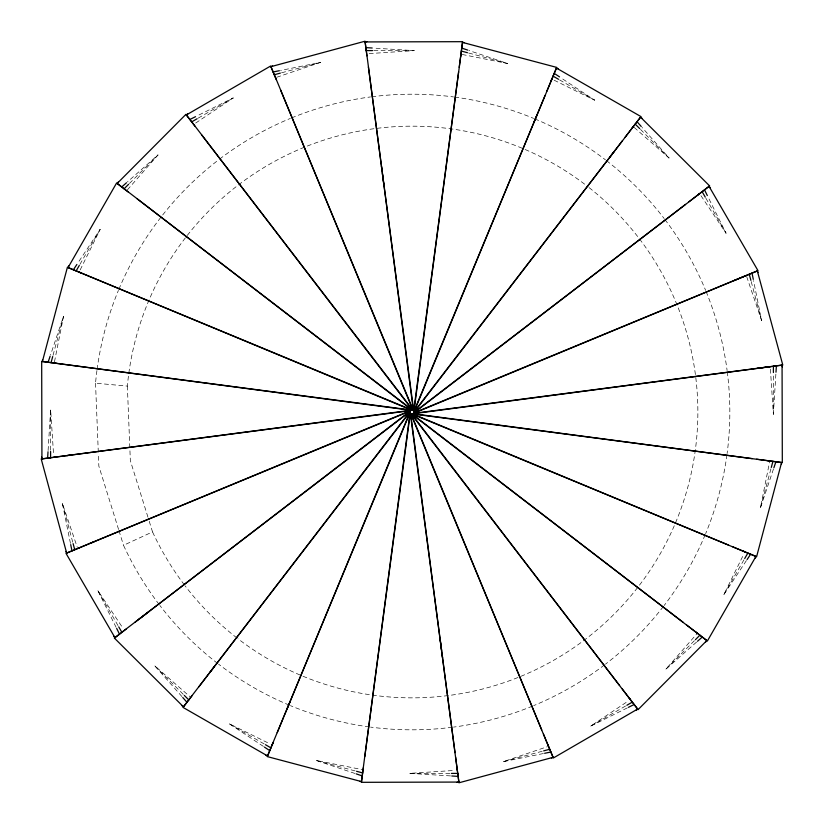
<?xml version="1.0" encoding="UTF-8"?>
<svg xmlns="http://www.w3.org/2000/svg" width="824" height="824" viewBox="0 0 824 824"><rect width="100%" height="100%" fill="white"/><g stroke="black" fill="none" stroke-linecap="round" stroke-linejoin="round"><path stroke-width="0.62" stroke-dasharray="4.12 3.09" d="M50.594 450.182L50.635 409.744L53.591 454.838M770.409 369.162L773.365 414.256L773.406 373.818M48.091 450.522L50.635 409.744M773.365 414.256L775.909 373.478M54.466 361.849L63.53 316.292L50.521 355.02M773.479 468.98L760.47 507.708L769.534 462.151M53.024 355.35L63.53 316.292M760.47 507.708L770.976 468.65M80.185 269.901L100.178 229.36L77.59 263.402M746.41 560.598L723.822 594.64L743.814 554.099M79.928 264.37L100.178 229.36M723.822 594.64L744.072 559.63M127.442 189.808L158.074 154.881L127.442 181.919M696.558 642.081L665.926 669.119L696.558 634.192M129.45 183.453L158.074 154.881M665.926 669.119L694.55 640.547M195.69 123.034L233.274 97.912L196.689 116.102M627.311 707.898L590.726 726.088L628.31 700.966M198.234 118.11L233.274 97.912M590.726 726.088L625.766 705.89M159.135 604.486A317.807 317.807 0 0 1 123.518 545.303L152.533 531.902L148.33 518.389M276.668 77.291L320.66 62.356L280.613 70.462M543.387 753.538L503.34 761.644L547.332 746.709M281.581 72.79L320.66 62.356M503.34 761.644L542.419 751.21M369.162 53.591L414.256 50.635L373.478 48.091M450.522 775.909L409.744 773.365L454.838 770.409M373.818 50.594L414.256 50.635M409.744 773.365L450.182 773.406M96.933 370.563A317.807 317.807 0 0 0 95.532 383.191L127.36 386.096A285.846 285.846 0 0 1 588.13 186.863M462.151 54.466L507.708 63.53L468.98 50.521M355.02 773.479L316.292 760.47L361.849 769.534M468.65 53.024L507.708 63.53M316.292 760.47L355.35 770.976M554.099 80.185L594.64 100.178L560.598 77.59M263.402 746.41L229.36 723.822L269.901 743.814M559.63 79.928L594.64 100.178M229.36 723.822L264.37 744.072M634.192 127.442L669.119 158.074L642.081 127.442M181.919 696.558L154.881 665.926L189.808 696.558M640.547 129.45L669.119 158.074M154.881 665.926L183.453 694.55M700.966 195.69L726.088 233.274L707.898 196.689M116.102 627.311L97.912 590.726L123.034 628.31M705.89 198.234L726.088 233.274M97.912 590.726L118.11 625.766M746.709 276.668L761.644 320.66L753.538 280.613M70.462 543.387L62.356 503.34L77.291 547.332M147.949 517.163L130.346 460.657L127.36 386.096M118.584 529.461L98.849 466.096L98.344 453.344M118.965 530.677L123.518 545.303M751.21 281.581L761.644 320.66M62.356 503.34L72.79 542.419M95.532 383.191L98.293 452.067M727.273 371.779A317.807 317.807 0 0 1 727.118 453.468M726.943 454.735A317.807 317.807 0 0 1 705.653 533.612M705.159 534.786A317.807 317.807 0 0 1 664.175 605.465M663.392 606.474A317.807 317.807 0 0 1 605.516 664.134M604.497 664.906A317.807 317.807 0 0 1 533.674 705.622M532.489 706.106A317.807 317.807 0 0 1 453.53 727.098M452.263 727.262A317.807 317.807 0 0 1 370.573 727.108M369.307 726.933A317.807 317.807 0 0 1 290.429 705.643M289.255 705.148A317.807 317.807 0 0 1 218.576 664.165M217.567 663.382A317.807 317.807 0 0 1 159.907 605.506M97.108 369.296A317.807 317.807 0 0 1 118.399 290.419M118.893 289.245A317.807 317.807 0 0 1 218.535 159.897M219.555 159.125A317.807 317.807 0 0 1 290.378 118.409M291.562 117.925A317.807 317.807 0 0 1 370.522 96.933M371.779 96.769A317.807 317.807 0 0 1 453.478 96.923M454.745 97.098A317.807 317.807 0 0 1 533.622 118.388M534.797 118.883A317.807 317.807 0 0 1 605.475 159.866M606.485 160.649A317.807 317.807 0 0 1 664.144 218.525M664.916 219.544A317.807 317.807 0 0 1 705.632 290.367M706.116 291.552A317.807 317.807 0 0 1 727.108 370.512M589.15 187.666A285.846 285.846 0 0 1 637.57 587.615A285.846 285.846 0 0 1 237.951 638.744M236.931 637.961A285.846 285.846 0 0 1 185.204 585.967M184.422 584.947A285.846 285.846 0 0 1 152.533 531.902"/><path stroke-width="1.24" d="M50.594 457.773L50.594 451.449M773.406 372.551L773.406 366.227M47.617 458.165L48.008 451.789M775.992 372.211L776.383 365.835M359.717 781.368L361.551 781.605L363.363 767.649M464.283 42.632L462.449 42.395L460.637 56.351M56.351 363.363L42.395 361.551L42.632 359.717M364.805 756.607L410.342 412.803L409.559 413.009L267.244 756.587L361.551 781.605M458.618 71.781L413.658 411.197L414.441 410.991L556.756 67.413L462.449 42.395M459.195 67.393L460.915 54.219M781.368 464.283L781.605 462.449L767.649 460.637M42.395 361.551L67.413 267.244L410.991 409.559L411.197 410.342L54.219 363.085M781.605 462.449L756.587 556.756L413.009 414.441L412.803 413.658L752.219 458.618M51.057 362.673L52.705 356.565M771.295 467.435L772.943 461.327M48.08 362.282L50.12 356.226M773.88 467.774L775.92 461.718M265.905 755.248L267.615 755.958L272.971 742.939L272.281 744.608M558.095 68.752L556.385 68.042L551.029 81.061L551.72 79.392M81.061 272.971L68.042 267.615L68.752 265.905M277.224 732.649L283.6 717.261M284.136 715.984L290.223 701.296M533.777 122.704L539.864 108.016M545.076 95.44L540.297 106.976M546.776 91.351L551.853 79.073M755.248 558.095L755.958 556.385L742.939 551.029M286.968 709.145L410.187 412.34L409.384 412.34L182.99 707.383L267.615 755.958M537.032 114.855L413.813 411.66L414.616 411.66L641.01 116.617L556.385 68.042M68.042 267.615L116.617 182.99L411.66 409.384L411.66 410.187L108.016 284.136M755.958 556.385L707.383 641.01L412.34 414.616L412.34 413.813L715.984 539.864M76.127 270.931L79.289 265.462M744.711 558.538L747.873 553.069M73.357 269.788L76.879 264.463M747.121 559.537L750.643 554.212M182.042 705.746L183.505 706.868L192.054 695.683M641.958 118.254L640.495 117.132L631.946 128.317M128.317 192.054L117.132 183.505L118.254 182.042M198.831 686.845L214.322 666.657M609.678 157.343L622.481 140.667M625.169 137.155L633.254 126.618M705.746 641.958L706.868 640.495L695.683 631.946M209.811 672.528L410.156 411.866L409.384 411.65L114.34 638.044L183.505 706.868M614.189 151.472L413.844 412.134L414.616 412.35L709.66 185.956L640.495 117.132M117.132 183.505L185.956 114.34L412.35 409.384L412.134 410.156L137.155 198.831M706.868 640.495L638.044 709.66L411.65 414.616L411.866 413.844L683.333 622.481M124.084 188.809L128.554 184.339M695.446 639.661L699.916 635.191M121.695 186.986L126.484 182.763M697.516 641.237L702.306 637.014M113.846 636.21L114.979 637.683L126.124 629.083M710.154 187.79L709.021 186.317L697.876 194.917M194.917 126.124L186.317 114.979L187.79 113.846M134.961 622.305L149.268 611.326M689.039 201.695L699.576 193.609M636.21 710.154L637.683 709.021L629.083 697.876M138.473 619.607L410.259 411.392L409.559 410.991L65.982 553.306L114.979 637.683M685.527 204.393L413.741 412.608L414.441 413.009L758.018 270.694L709.021 186.317M186.317 114.979L270.694 65.982L413.009 409.559L412.608 410.259L201.695 134.961M637.683 709.021L553.306 758.018L410.991 414.441L411.392 413.741L619.607 685.527M191.662 121.89L197.132 118.738M626.868 705.262L632.338 702.11M189.829 119.511L195.546 116.678M628.454 707.322L634.171 704.489M65.982 551.411L66.682 553.12L79.681 547.702M757.318 270.88L413.524 413.04L414.091 413.607L782.8 365.063L757.318 270.88L758.018 272.589M77.693 548.526L94.06 541.739M734.029 280.562L746.307 275.474M276.298 79.681L270.88 66.682L272.589 65.982M89.971 543.438L410.476 410.96L409.909 410.393L41.2 458.937L66.682 553.12M551.411 758.018L553.12 757.318L547.702 744.319M270.88 66.682L365.063 41.2L413.607 409.909L413.04 410.476L280.562 89.971M553.12 757.318L458.937 782.8L410.393 414.091L410.96 413.524L541.739 729.94M274.248 74.747L280.356 73.12M543.644 750.88L549.752 749.253M273.104 71.976L279.357 70.71M544.643 753.291L550.896 752.024M41.684 457.104L41.931 458.937L55.878 457.062M782.069 365.063L413.205 413.401L413.607 414.091L782.316 462.635L782.069 365.063L782.316 366.896M53.756 457.351L71.307 455.033M757.081 368.39L770.244 366.649M366.938 55.878L365.063 41.931L366.896 41.684M66.919 455.61L410.795 410.599L410.393 409.909L41.684 361.365L41.931 458.937M457.104 782.316L458.937 782.069L457.062 768.123M365.063 41.931L462.635 41.684L414.091 410.393L413.401 410.795L382.398 173.648M458.937 782.069L361.365 782.316L409.909 413.607L410.599 413.205L441.602 650.352M366.227 50.594L372.551 50.594M451.449 773.406L457.773 773.406M365.835 47.617L372.211 48.008M451.789 775.992L458.165 776.383M756.607 459.195L769.781 460.915M461.327 51.057L467.435 52.705M356.565 771.295L362.673 772.943M461.718 48.08L467.774 50.12M356.226 773.88L362.282 775.92M79.073 272.147L106.976 283.703M732.649 546.776L744.927 551.853M717.024 540.297L728.56 545.076M553.069 76.127L558.538 79.289M265.462 744.711L270.931 747.873M554.212 73.357L559.537 76.879M264.463 747.121L269.788 750.643M686.845 625.169L697.382 633.254M635.191 124.084L639.661 128.554M184.339 695.446L188.809 699.916M637.014 121.695L641.237 126.484M182.763 697.516L186.986 702.306M622.305 689.039L630.391 699.576M702.11 191.662L705.262 197.132M118.738 626.868L121.89 632.338M704.489 189.829L707.322 195.546M116.678 628.454L119.511 634.171M543.438 734.029L548.526 746.307M749.253 274.248L750.88 280.356M73.12 543.644L74.747 549.752M752.024 273.104L753.291 279.357M70.71 544.643L71.976 550.896M368.39 66.919L383.778 184.226M440.222 639.774L455.033 752.693M455.61 757.081L457.351 770.244M381.43 166.263L381.759 168.766M442.241 655.235L442.57 657.737"/></g></svg>
